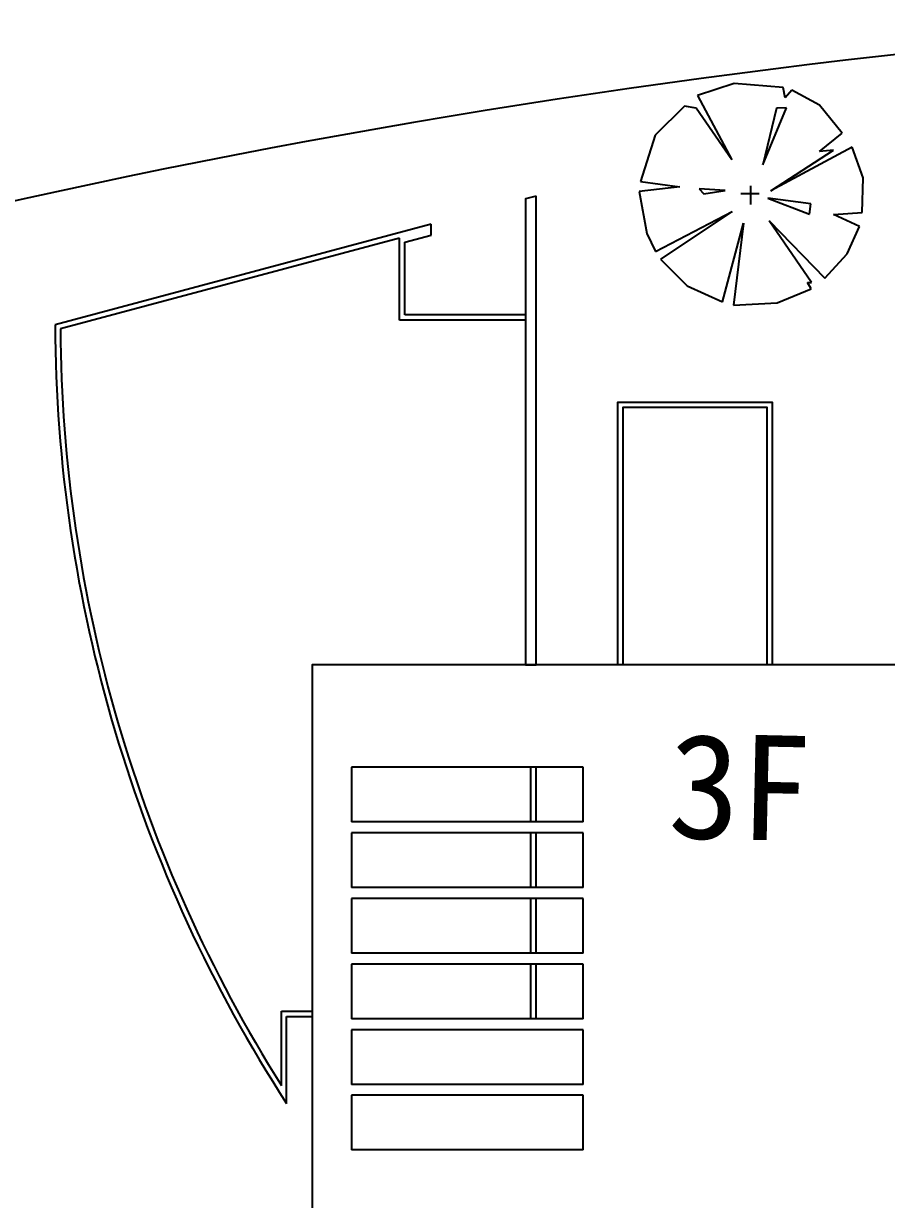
# Model space of a CAD drawing. Extents: x 225694 to 1397201, y -46174 to 794826.
# Drawn here: x 653760 to 673480, y 587966 to 614855 of the extents above; entities that cross this region are included whole.
import ezdxf
from ezdxf.enums import TextEntityAlignment as Align

# ---------------------------------------------------------------- set-up
doc = ezdxf.new("R2010")
doc.units = 0
doc.header["$LTSCALE"] = 0.5
doc.header["$MEASUREMENT"] = 0
for name, color, linetype in [('WIN', 4, 'Continuous'), ('ZJ', 7, 'Continuous'), ('树', 124, 'Continuous'), ('路', 40, 'Continuous')]:
    doc.layers.add(name, color=color, linetype=linetype)
doc.styles.add('等线体', font='')
doc.styles.get('等线体').set_extended_font_data('黑体')

# ---------------------------------------------------------------- blocks, each defined once
blk = doc.blocks.new('棕榈')
at = {"layer": '树', "color": 64, "linetype": 'Continuous'}
for p, q in [((-172.0380634261528, 1067.073194705816), (-553.1685424011375, 939.9776280907172)), ((336.1359085405129, 1024.708005834123), (-172.0380634261528, 1067.073194705816)), ((359.956563476444, 916.1472093504053), (336.1359085405129, 1024.708005834123)), ((426.1250494096166, 995.5819384848219), (359.956563476444, 916.1472093504053)), ((717.2663875154976, 842.0081288249276), (426.1250494096166, 995.5819384848219)), ((-553.1685424011375, 939.9776280907172), (-195.8587183620839, 270.0780790570716)), ((-688.1522537047713, 831.4168316070281), (-995.1740284346597, 529.5648608961928)), ((-566.4022395877546, 807.5864128666872), (-688.1522537047713, 831.4168316070281)), ((-195.8587183620839, 270.0780790570716), (-566.4022395877546, 807.5864128666872)), ((127.0434929917392, 219.7694172719275), (373.1902606630902, 812.8820614756478)), ((269.9674226073839, 807.5864128666872), (127.0434929917392, 219.7694172719275)), ((373.1902606630902, 812.8820614756478), (269.9674226073839, 807.5864128666872)), ((952.8261974375346, 550.7474553320353), (717.2663875154976, 842.0081288249276)), ((-995.1740284346597, 529.5648608961928), (-1146.038176362228, 45.01301317618345)), ((714.6196480781655, 357.4562811049182), (952.8261974375346, 550.7474553320353)), ((1056.04903549327, 402.4692942811234), (209.0924155487883, -50.30866178512224)), ((209.0924155487883, -50.30866178512224), (862.8370565684309, 370.6954026273306)), ((862.8370565684309, 370.6954026273306), (714.6196480781655, 357.4562811049182)), ((1169.858831298319, 84.73037774340628), (1056.04903549327, 402.4692942811234)), ((-1146.038176362228, 45.01301317618345), (-738.4403030139802, -10.59129721792124)), ((0, -192.0762816722199), (0, 0)), ((1159.27187354902, -278.0215519704725), (1169.858831298319, 84.73037774340628)), ((-738.4403030139802, -10.59129721792124), (-1159.271873548845, -58.25213469857408)), ((-1159.271873548845, -58.25213469857408), (-1079.869690429099, -495.1431449379088)), ((-537.2881057771738, -31.77389165376371), (-487.0000564679649, -82.08255343890778)), ((-264.6739437325305, -47.66083748065284), (-537.2881057771738, -31.77389165376371)), ((-487.0000564679649, -82.08255343890778), (-264.6739437325305, -47.66083748065284)), ((88.20806569360138, -83.51548518850177), (-103.2228380556771, -83.51548518850177)), ((177.3315423009481, -127.0955666150694), (611.3968100224592, -293.9084977973835)), ((624.6305072091054, -185.3477013136653), (177.3315423009481, -127.0955666150694)), ((611.3968100224592, -293.9084977973835), (624.6305072091054, -185.3477013136653)), ((-989.8805495599954, -683.1386705560653), (-193.2119789247372, -267.4302547525731)), ((-193.2119789247372, -267.4302547525731), (-936.9457608134398, -762.5733996904819)), ((632.5707255210582, -1003.525411398252), (193.2119789248682, -362.7519297138497)), ((193.2119789248682, -362.7519297138497), (770.2011762620386, -961.1602225265597)), ((862.8370565684309, -296.5563221018529), (1159.27187354902, -278.0215519704725)), ((1130.15773973841, -423.6518887169223), (862.8370565684309, -296.5563221018529)), ((-293.7880775431404, -1204.760058538799), (-73.24303998325195, -388.0152802034281)), ((-73.24303998325195, -388.0152802034281), (-179.9782817381201, -1239.181774497061)), ((1003.114246746743, -706.969089296399), (1130.15773973841, -423.6518887169223)), ((-1079.869690429099, -495.1431449379088), (-989.8805495599954, -683.1386705560653)), ((770.2011762620386, -961.1602225265597), (1003.114246746743, -706.969089296399)), ((-936.9457608134398, -762.5733996904819), (-661.6848593314935, -1040.594951660983)), ((-661.6848593314935, -1040.594951660983), (-293.7880775431404, -1204.760058538799)), ((275.2609014820046, -1217.999180061219), (627.277246646423, -1072.368843314747)), ((627.277246646423, -1072.368843314747), (590.2228945238166, -1003.525411398252)), ((590.2228945238166, -1003.525411398252), (632.5707255210582, -1003.525411398252)), ((-179.9782817381201, -1239.181774497061), (275.2609014820046, -1217.999180061219))]:
    blk.add_line(p, q, dxfattribs=at)

msp = doc.modelspace()

# ---------------------------------------------------------------- linework, layer by layer
at = {"layer": 'WIN', "color": 7}
for p, q in [((663072.1571516113, 610265.660423633), (654482.3366809504, 607964.0249701554)), ((663072.1571516113, 610017.1941545198), (663072.1571516113, 610265.660423633)), ((662352.1571406962, 609948.5038759524), (654602.7707761021, 607872.062046394)), ((662352.1571406962, 608072.859500848), (662352.1571406962, 609948.5038759524)), ((662472.1571231128, 609856.4245950768), (663072.1571516113, 610017.1941545198)), ((662472.1571231128, 608192.8594832646), (662472.1571231128, 609856.4245950768)), ((665232.1570679413, 608072.859500848), (662352.1571406962, 608072.859500848)), ((665232.1570679413, 608192.8594832646), (662472.1571231128, 608192.8594832646)), ((661252.1571466567, 597852.8595043684), (661252.1571466567, 596597.8594942356)), ((666552.1571073548, 597852.8595043684), (661252.1571466567, 597852.8595043684)), ((665352.1570503579, 596597.8594942356), (665352.1570503579, 597852.8595043684)), ((665472.1571491899, 596597.8594942356), (665472.1571491899, 597852.8595043684)), ((666552.1571073548, 596597.8594942356), (666552.1571073548, 597852.8595043684)), ((666552.1571073548, 596597.8594942356), (661252.1571466567, 596597.8594942356)), ((666552.1571073548, 596347.8595114651), (661252.1571466567, 596347.8595114651)), ((661252.1571466567, 596347.8595114651), (661252.1571466567, 595097.8594811971)), ((665352.1570503579, 595097.8594811971), (665352.1570503579, 596347.8595114651)), ((665472.1571491899, 595097.8594811971), (665472.1571491899, 596347.8595114651)), ((666552.1571073548, 595097.8594811971), (666552.1571073548, 596347.8595114651)), ((666552.1571073548, 595097.8594811971), (661252.1571466567, 595097.8594811971)), ((666552.1571073548, 594847.8594984266), (661252.1571466567, 594847.8594984266)), ((661252.1571466567, 594847.8594984266), (661252.1571466567, 593597.8595263662)), ((665352.1570503579, 593597.8595263662), (665352.1570503579, 594847.8594984266)), ((665472.1571491899, 593597.8595263662), (665472.1571491899, 594847.8594984266)), ((666552.1571073548, 593597.8595263662), (666552.1571073548, 594847.8594984266)), ((666552.1571073548, 593597.8595263662), (661252.1571466567, 593597.8595263662)), ((666552.1571073548, 593347.859485388), (661252.1571466567, 593347.859485388)), ((661252.1571466567, 593347.859485388), (661252.1571466567, 592097.8595133277)), ((665352.1570503579, 592097.8595133277), (665352.1570503579, 593347.859485388)), ((665472.1571491899, 592097.8595133277), (665472.1571491899, 593347.859485388)), ((666552.1571073548, 592097.8595133277), (666552.1571073548, 593347.859485388)), ((659652.1570706607, 590571.930955943), (659652.1570706607, 592272.8595070879)), ((659652.1570706607, 592272.8595070879), (660352.1570457013, 592272.8595070879)), ((659772.1570530774, 590160.8942405658), (659772.1570530774, 592152.8595246712)), ((659772.1570530774, 592152.8595246712), (660352.1570457013, 592152.8595246712)), ((666552.1571073548, 592097.8595133277), (661252.1571466567, 592097.8595133277)), ((666552.1571073548, 591847.8595305572), (661252.1571466567, 591847.8595305572)), ((661252.1571466567, 591847.8595305572), (661252.1571466567, 590597.8595002892)), ((666552.1571073548, 590597.8595002892), (666552.1571073548, 591847.8595305572)), ((666552.1571073548, 590597.8595002892), (661252.1571466567, 590597.8595002892)), ((666552.1571073548, 590347.8595175187), (661252.1571466567, 590347.8595175187)), ((661252.1571466567, 590347.8595175187), (661252.1571466567, 589097.8594872507)), ((666552.1571073548, 589097.8594872507), (666552.1571073548, 590347.8595175187)), ((666552.1571073548, 589097.8594872507), (661252.1571466567, 589097.8594872507))]:
    msp.add_line(p, q, dxfattribs=at)
for points in [[(665472.1570794702, 610908.7384564418), (665232.1570699335, 610844.4306475658), (665232.1570699335, 600192.8594929713), (665472.1570794702, 600192.8594929713), (665472.1570794702, 610908.7384564418)], [(670872.1571748377, 600222.8594643611), (670872.1571748377, 606192.8594929713), (667332.1570937753, 606192.8594929713), (667332.1570937753, 600192.8594929713)], [(670752.15705086, 600222.8594643611), (670752.15705086, 606072.859488203), (667452.1570985437, 606072.859488203), (667452.1570985437, 600192.8594929713)], [(708189.4516902346, 600192.8594929713), (660352.1570457013, 600192.8594929713), (660352.1570457013, 585532.6070410747), (708189.4516902346, 587363.0859477061), (708189.4516902346, 600192.8594929713)]]:
    msp.add_lwpolyline(points, dxfattribs=at)
for radius, start, end in [(32969.99999997766, 180.1891346732269, 212.9072520482983), (32849.99999997765, 180.3502258238452, 212.1916378901212)]:
    msp.add_arc((687452.1571105213, 608072.859500848), radius, start, end, dxfattribs=at)
at = {"layer": '路', "color": 7}
msp.add_arc((694357.5398955547, 427508.0786467105), 187776.9908113496, 93.87778232018991, 110.1155148025112, dxfattribs=at)

# ---------------------------------------------------------------- block references
at = {"layer": '树', "color": 7, "xscale": 2.197147679980844, "yscale": 2.197147679980844, "zscale": 2.19714768}
msp.add_blockref('棕榈', (670377.0757125518, 611141.4926209766), dxfattribs=at)

# ---------------------------------------------------------------- texts
at = {"layer": 'ZJ', "color": 7, "linetype": 'Continuous', "style": '等线体'}
msp.add_text('3F', height=2400, rotation=358.7353544377202, dxfattribs=at).set_placement((670134.0017268301, 597376.5655400569), align=Align.MIDDLE)

doc.saveas('drawing.dxf')
